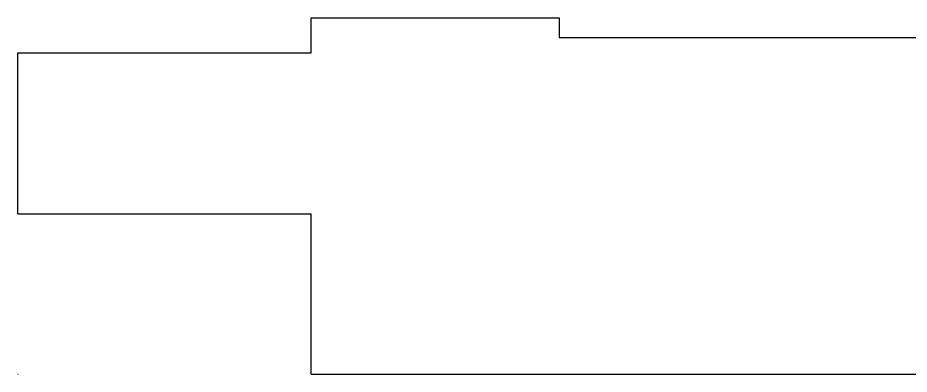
# Model space of a CAD drawing. Header units: inches. Extents: x 0 to 4255, y -182 to 2560.
# Drawn here: x 0 to 2128, y 0 to 851 of the extents above; entities that cross this region are included whole.
import ezdxf

# ---------------------------------------------------------------- set-up
doc = ezdxf.new("R2010")
doc.units = ezdxf.units.IN
doc.header["$LTSCALE"] = 100
doc.header["$MEASUREMENT"] = 0
doc.layers.add('A-SITE', color=3, linetype='CONTINUOUS')
doc.layers.add('A-WALL', color=5, linetype='CONTINUOUS')

msp = doc.modelspace()

# ---------------------------------------------------------------- linework, layer by layer
at = {"layer": 'A-SITE'}
for p, q in [((700, 767), (700, 851)), ((700, 851), (1292, 851)), ((1292, 851), (1292, 804)), ((1292, 804), (2456, 804)), ((0, 383), (0, 767)), ((0, 767), (700, 767)), ((0, 383), (700, 383)), ((700, 0), (700, 383)), ((700, 0), (2288, 0))]:
    msp.add_line(p, q, dxfattribs=at)
at = {"layer": 'A-WALL'}
msp.add_line((0, 0), (1, 0), dxfattribs=at)
msp.add_line((0, 0), (1, 0), dxfattribs=at)

doc.saveas('drawing.dxf')
